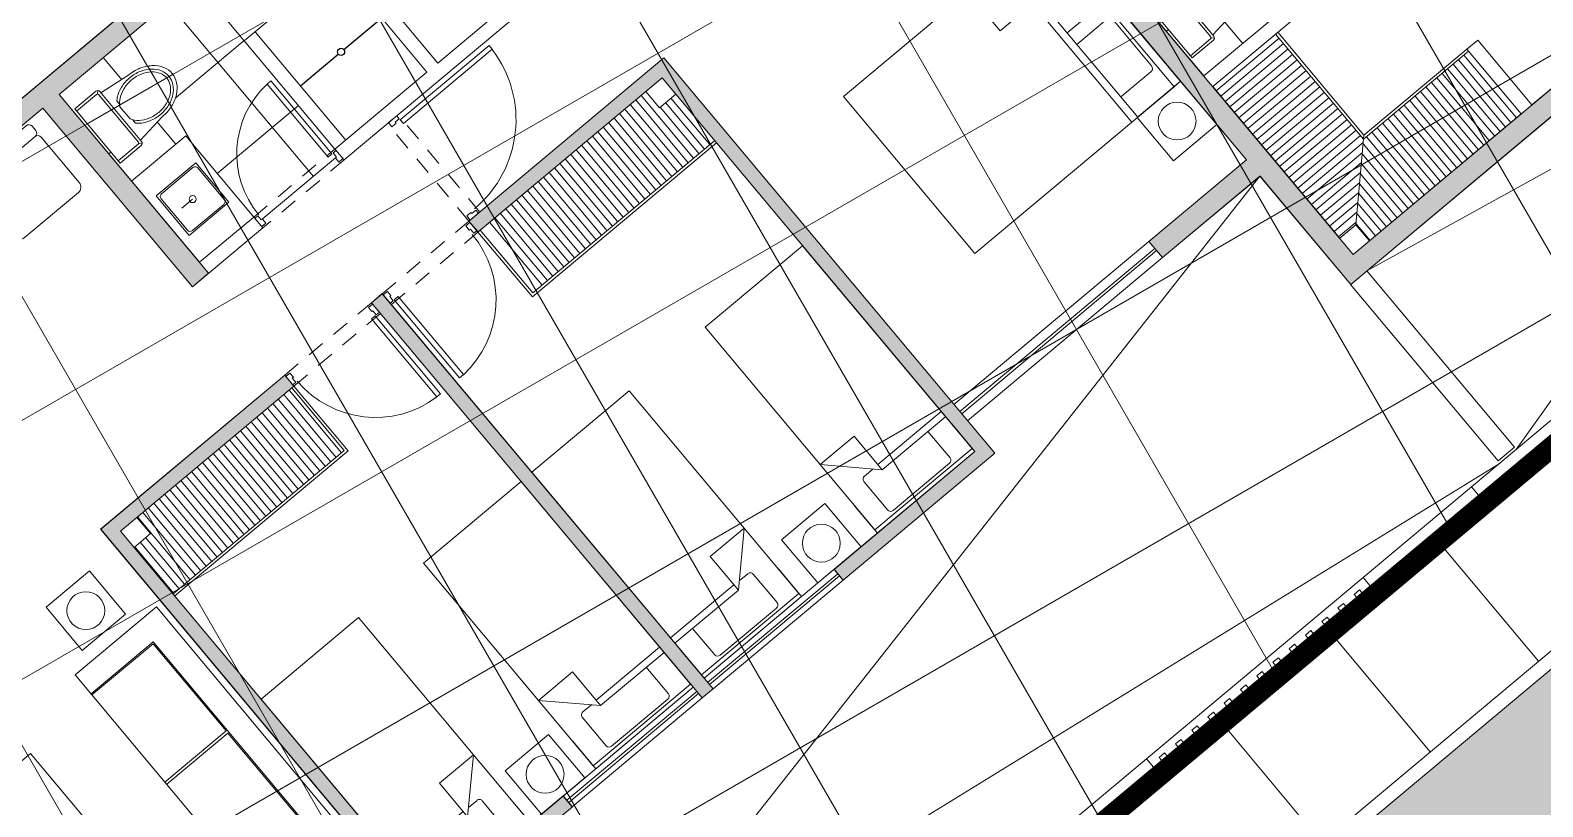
# Model space of a CAD drawing. Header units: inches. Extents: x 0 to 766, y -245 to 236.
# Drawn here: x 243.46 to 254.17, y 38.3 to 43.8 of the extents above; entities that cross this region are included whole.
import ezdxf

# ---------------------------------------------------------------- set-up
doc = ezdxf.new("R2010")
doc.units = ezdxf.units.IN
doc.header["$MEASUREMENT"] = 0
doc.set_wipeout_variables(frame=1)
for name, pattern in [('ACAD_ISO13W100', [36, 12, -3, 12, -3, 0, -3, 0, -3]), ('DASHED2', [0.375, 0.25, -0.125]), ('HIDDEN2', [0.1875, 0.125, -0.0625])]:
    doc.linetypes.add(name, pattern=pattern)
for name, color, linetype, lineweight in [('A-PLACAS', 251, 'Continuous', 9), ('BARANDAS', 251, 'Continuous', 9), ('CLOSET', 251, 'Continuous', 9), ('DLP_ETAPAS', 251, 'Continuous', 9), ('DLP_HATCH', 251, 'Continuous', 9), ('HATCH', 251, 'Continuous', 9), ('MOBILIARIO', 251, 'Continuous', 9), ('MURO-BAJO', 251, 'Continuous', 9), ('MUROS', 251, 'Continuous', 9), ('PROYECCION', 251, 'DASHED2', 9), ('PROYECCIONES', 251, 'HIDDEN2', 9), ('PUERTAS', 251, 'Continuous', 9), ('SANITARIOS', 251, 'Continuous', 9), ('VEGETACION', 251, 'Continuous', 9), ('VIDRIOS', 251, 'Continuous', 9)]:
    doc.layers.add(name, color=color, linetype=linetype, lineweight=lineweight)

# ---------------------------------------------------------------- blocks, each defined once
blk = doc.blocks.new('CERCO_TORRE-A_01_PISO-2')
at = {"layer": 'VEGETACION'}
h = blk.add_hatch(dxfattribs=at)
h.set_pattern_fill('AR-SAND', color=256, scale=0.001)
h.set_pattern_definition([(37.5, (0, 0), (-0.00160003, 0.048941324), [0, -0.038608, 0, -0.04318, 0, -0.041275]), (7.5, (0, 0), (0.04495233, 0.07168251), [0, -0.020828, 0, -0.034798, 0, -0.013335]), (327.5, (-0.03124, 0), (0.079099237, 0.00014372), [0, -0.0127, 0, -0.04572, 0, -0.05969]), (317.5, (-0.03124, 0), (0.07635565, 0.02229293), [0, -0.00635, 0, -0.029972, 0, -0.03429])])
h.paths.add_polyline_path([(3, -1.2), (-34.228, -1.2), (-34.228, -2.7), (3, -2.7)])
at = {"layer": 'BARANDAS'}
for points in [[(-11.925, 0.1), (-11.925, 0.05), (-11.875, 0.05), (-11.875, 0.1)], [(-11.775, 0.1), (-11.775, 0.05), (-11.725, 0.05), (-11.725, 0.1)], [(-11.625, 0.1), (-11.625, 0.05), (-11.575, 0.05), (-11.575, 0.1)], [(-11.475, 0.1), (-11.475, 0.05), (-11.425, 0.05), (-11.425, 0.1)], [(-11.325, 0.1), (-11.325, 0.05), (-11.275, 0.05), (-11.275, 0.1)], [(-11.175, 0.1), (-11.175, 0.05), (-11.125, 0.05), (-11.125, 0.1)], [(-11.025, 0.1), (-11.025, 0.05), (-10.975, 0.05), (-10.975, 0.1)], [(-10.875, 0.1), (-10.875, 0.05), (-10.825, 0.05), (-10.825, 0.1)], [(-10.725, 0.1), (-10.725, 0.05), (-10.675, 0.05), (-10.675, 0.1)], [(-10.575, 0.1), (-10.575, 0.05), (-10.525, 0.05), (-10.525, 0.1)], [(-10.425, 0.1), (-10.425, 0.05), (-10.375, 0.05), (-10.375, 0.1)], [(-10.275, 0.1), (-10.275, 0.05), (-10.225, 0.05), (-10.225, 0.1)], [(-10.125, 0.1), (-10.125, 0.05), (-10.075, 0.05), (-10.075, 0.1)]]:
    blk.add_lwpolyline(points, close=True, dxfattribs=at)
at = {"layer": 'MURO-BAJO', "color": 251}
for p, q in [((-12, 0.15, 0), (-10, 0.15, 0)), ((-12, 0, 0), (-10, 0, 0))]:
    blk.add_line(p, q, dxfattribs=at)
at = {"layer": 'MURO-BAJO', "color": 252}
for p, q in [((-11.428, -1.1, 0), (-11.428, 0)), ((-10.428, -1.1, 0), (-10.428, 0)), ((-9.428, -1.1, 0), (-9.428, 0))]:
    blk.add_line(p, q, dxfattribs=at)
at = {"layer": 'MURO-BAJO', "color": 252, "elevation": 0}
blk.add_lwpolyline([(-50.166, 19.209), (-36.421, -0.581), (-37.651, -1.435, 0.227495), (-35.428, -2.598), (-35.428, -1.1), (3, -1.1)], format="xyb", dxfattribs=at)
at = {"layer": 'MURO-BAJO', "color": 4, "elevation": 0}
blk.add_lwpolyline([(-50.248, 19.152), (-36.56, -0.556), (-37.792, -1.411, 0.245706), (-35.328, -2.7), (-35.328, -1.2), (3, -1.2)], format="xyb", dxfattribs=at)
at = {"layer": 'MUROS', "color": 251}
blk.add_line((-9, 0.15, 0), (-9, 0, 0), dxfattribs=at)
at = {"layer": 'MUROS', "color": 7}
blk.add_lwpolyline([(-8.736, 1.8), (-8.736, 0.17), (-8.586, 0.17), (-8.586, 1.8)], dxfattribs=at)
at = {"layer": 'MUROS', "color": 3}
blk.add_lwpolyline([(-14, 0), (-12, 0), (-12, 0.15), (-14, 0.15)], close=True, dxfattribs=at)
at = {"layer": 'MUROS', "color": 3, "elevation": 0}
blk.add_lwpolyline([(-8, 0.15), (-10, 0.15), (-10, 0), (-8, 0)], close=True, dxfattribs=at)
at = {"layer": 'PROYECCION', "linetype": 'Continuous', "ltscale": 0.5}
for p, q in [((-21.385, 0.15), (-8.736, 2.8, 0)), ((-21.386, 2, 0), (-8.736, 0.15)), ((-8.586, 1.8), (-0.149, 0.15, 0)), ((-8.586, 0.15), (-3.036, 1.6, 0))]:
    blk.add_line(p, q, dxfattribs=at)
blk = doc.blocks.new('P-80 MARCO 3.5x1.5')
at = {"layer": 'PUERTAS'}
for p, q in [((0.038, 0.076), (0.038, 0.796)), ((0.038, 0.796), (0.073, 0.796)), ((0.073, 0.796), (0.073, 0.076)), ((0.038, 0.076), (0.073, 0.076))]:
    blk.add_line(p, q, dxfattribs=at)
at = {"layer": 'PUERTAS', "linetype": 'Continuous'}
for p, q in [((0, 0), (0, 0.076)), ((0, 0.076), (0.028, 0.076)), ((0, 0), (0.038, 0)), ((0.028, 0.076), (0.028, 0.038)), ((0.028, 0.038), (0.038, 0.038)), ((0.038, 0.038), (0.038, 0)), ((0.762, 0.038), (0.762, 0)), ((0.772, 0.038), (0.762, 0.038)), ((0.8, 0), (0.762, 0)), ((0.8, 0.076), (0.772, 0.076)), ((0.772, 0.076), (0.772, 0.038)), ((0.8, 0), (0.8, 0.076))]:
    blk.add_line(p, q, dxfattribs=at)
at = {"layer": 'PUERTAS', "color": 7, "linetype": 'Continuous'}
blk.add_arc((0.036, 0.076), 0.722, 0.052, 87.0968, dxfattribs=at)
blk = doc.blocks.new('CAMA 2PLAZAS C_VELADOR')
at = {"layer": 'MOBILIARIO'}
for p, q in [((-1.85, 0), (-0.4, 0)), ((-1.85, -0.06), (-1.85, 0)), ((-0.4, 0), (-0.4, -0.06))]:
    blk.add_line(p, q, dxfattribs=at)
at = {"layer": 'MOBILIARIO', "linetype": 'Continuous'}
for p, q in [((-1.85, -0.06), (-0.4, -0.06)), ((-1.85, -1.9), (-1.85, -0.06)), ((-1.633, -0.088), (-1.209, -0.088)), ((-1.041, -0.088), (-0.617, -0.088)), ((-0.4, -0.06), (-0.4, -1.9)), ((-1.663, -0.396), (-1.663, -0.118)), ((-1.178, -0.118), (-1.178, -0.396)), ((-1.072, -0.396), (-1.072, -0.118)), ((-0.587, -0.118), (-0.587, -0.412)), ((-1.85, -0.396), (-0.755, -0.396)), ((-0.4, -0.751), (-0.755, -0.396)), ((-0.755, -0.396), (-0.755, -0.751)), ((-0.755, -0.452), (-1.85, -0.452)), ((-0.617, -0.442), (-0.708, -0.442)), ((-0.755, -0.751), (-0.4, -0.751)), ((-0.4, -1.9), (-1.85, -1.9))]:
    blk.add_line(p, q, dxfattribs=at)
at = {"layer": 'MOBILIARIO'}
for points in [[(-2.25, -0.4), (-1.85, -0.4), (-1.85, 0), (-2.25, 0)], [(-0.4, -0.4), (0, -0.4), (0, 0), (-0.4, 0)]]:
    blk.add_lwpolyline(points, close=True, dxfattribs=at)
for centre in [(-2.05, -0.2), (-0.2, -0.2)]:
    blk.add_circle(centre, 0.134, dxfattribs=at)
at = {"layer": 'MOBILIARIO', "linetype": 'Continuous'}
for centre, start, end in [((-1.633, -0.118), 90, 180), ((-1.209, -0.118), 0, 90), ((-1.041, -0.118), 90, 180), ((-0.617, -0.118), 0, 90), ((-0.617, -0.412), 270, 0)]:
    blk.add_arc(centre, 0.0306, start, end, dxfattribs=at)
blk = doc.blocks.new('1 PLAZA')
for p, q in [((-0.45, 0), (0.45, 0)), ((-0.45, 0), (-0.45, -0.255)), ((0.45, 0), (0.45, -0.255)), ((-0.286, -0.322), (-0.286, -0.078)), ((-0.259, -0.051), (0.262, -0.051)), ((0.289, -0.078), (0.289, -0.342)), ((-0.45, -0.322), (0.136, -0.322)), ((0.136, -0.371), (-0.45, -0.371)), ((0.45, -0.632), (0.136, -0.322)), ((0.136, -0.322), (0.136, -0.632)), ((0.262, -0.368), (0.183, -0.368)), ((0.136, -0.632), (0.45, -0.632))]:
    blk.add_line(p, q)
blk.add_lwpolyline([(-0.45, -1.9), (-0.45, -0.029), (0.45, -0.029), (0.45, -1.9)], close=True)
for centre, start, end in [((-0.259, -0.078), 90, 180), ((0.262, -0.078), 0, 90), ((0.262, -0.342), 270, 0)]:
    blk.add_arc(centre, 0.0267, start, end)
blk = doc.blocks.new('VELADOR')
blk.add_lwpolyline([(0, 0.4), (0, 0), (0.4, 0), (0.4, 0.4)], close=True)
blk.add_circle((0.2, 0.2), 0.134)
blk = doc.blocks.new('A$C443818C8')
at = {"layer": 'PUERTAS'}
for p, q in [((0.038, 0.076), (0.038, 0.896)), ((0.038, 0.896), (0.073, 0.896)), ((0.073, 0.896), (0.073, 0.076)), ((0.038, 0.076), (0.073, 0.076))]:
    blk.add_line(p, q, dxfattribs=at)
at = {"layer": 'PUERTAS', "linetype": 'Continuous'}
for p, q in [((0, 0), (0, 0.076)), ((0, 0.076), (0.028, 0.076)), ((0.028, 0.076), (0.028, 0.038)), ((0.028, 0.038), (0.038, 0.038)), ((0.038, 0.038), (0.038, 0)), ((0.862, 0.038), (0.862, 0)), ((0.872, 0.038), (0.862, 0.038)), ((0.9, 0.076), (0.872, 0.076)), ((0.872, 0.076), (0.872, 0.038)), ((0.9, 0), (0.9, 0.076)), ((0, 0), (0.038, 0)), ((0.9, 0), (0.862, 0))]:
    blk.add_line(p, q, dxfattribs=at)
at = {"layer": 'PUERTAS', "color": 7, "linetype": 'Continuous'}
blk.add_arc((0.038, 0.076), 0.82, 0, 87.5537, dxfattribs=at)
blk = doc.blocks.new('A$C1EFC3661')
at = {"layer": 'PUERTAS'}
for p, q in [((0.038, 0.076), (0.038, 0.75)), ((0.038, 0.75), (0.073, 0.75)), ((0.073, 0.75), (0.073, 0.076)), ((0.038, 0.076), (0.073, 0.076))]:
    blk.add_line(p, q, dxfattribs=at)
at = {"layer": 'PUERTAS', "linetype": 'Continuous'}
for p, q in [((0, 0), (0, 0.076)), ((0, 0.076), (0.028, 0.076)), ((0, 0), (0.038, 0)), ((0.028, 0.076), (0.028, 0.038)), ((0.028, 0.038), (0.038, 0.038)), ((0.038, 0.038), (0.038, 0)), ((0.712, 0.038), (0.712, 0)), ((0.722, 0.038), (0.712, 0.038)), ((0.75, 0), (0.712, 0)), ((0.75, 0.076), (0.722, 0.076)), ((0.722, 0.076), (0.722, 0.038)), ((0.75, 0), (0.75, 0.076))]:
    blk.add_line(p, q, dxfattribs=at)
blk.add_arc((0.038, 0.076), 0.674, 89.9976, 90, dxfattribs=at)
at = {"layer": 'PUERTAS', "color": 7, "linetype": 'Continuous'}
blk.add_arc((0.038, 0.076), 0.674, 0, 87.0225, dxfattribs=at)
blk = doc.blocks.new('MODULAR 2')
blk.add_line((0, 0.03), (0, -0.03))
at = {"layer": 'MOBILIARIO'}
for p, q in [((0, 0.03), (0, 0.57)), ((0.03, 0.6), (0.07, 0.6)), ((0.1, 0.57), (0.1, 0.03)), ((0.1, 0.57), (0.1, 0.03)), ((0.55, 0.6), (0.13, 0.6)), ((0.6, 0.05), (0.6, 0.55)), ((0.07, 0), (0.03, 0)), ((0.03, 0), (0.07, 0)), ((0.13, 0), (0.55, 0)), ((0.55, 0), (0.13, 0)), ((0, -0.57), (0, -0.03)), ((0.1, -0.03), (0.1, -0.57)), ((0.1, -0.03), (0.1, -0.57)), ((0.6, -0.55), (0.6, -0.05)), ((0.03, -0.6), (0.07, -0.6)), ((0.07, -0.6), (0.03, -0.6)), ((0.55, -0.6), (0.13, -0.6)), ((0.13, -0.6), (0.55, -0.6))]:
    blk.add_line(p, q, dxfattribs=at)
for centre, radius, start, end in [((0.03, 0.57), 0.03, 90, 180), ((0.03, 0.57), 0.03, 90, 180), ((0.07, 0.57), 0.03, 0, 90), ((0.13, 0.57), 0.03, 90, 180), ((0.55, 0.55), 0.05, 0, 90), ((0.03, 0.03), 0.03, 180, 270), ((0.03, -0.03), 0.03, 90, 180), ((0.03, -0.03), 0.03, 90, 180), ((0.07, 0.03), 0.03, 270, 0), ((0.13, 0.03), 0.03, 180, 270), ((0.55, 0.05), 0.05, 270, 0), ((0.55, -0.05), 0.05, 360, 90), ((0.07, -0.03), 0.03, 0, 90), ((0.13, -0.03), 0.03, 90, 180), ((0.03, -0.57), 0.03, 180, 270), ((0.07, -0.57), 0.03, 270, 360), ((0.13, -0.57), 0.03, 180, 270), ((0.55, -0.55), 0.05, 270, 0)]:
    blk.add_arc(centre, radius, start, end, dxfattribs=at)
blk = doc.blocks.new('BOWL-ITALGRIF_VARADERO')
blk.add_lwpolyline([(0.182, 0.182), (-0.183, 0.182), (-0.183, -0.183), (0.182, -0.183)], close=True)
blk.add_lwpolyline([(0.145, 0.17), (-0.145, 0.17, 0.414214), (-0.17, 0.145), (-0.17, -0.145, 0.414214), (-0.145, -0.17), (0.145, -0.17, 0.414214), (0.17, -0.145), (0.17, 0.145, 0.414214)], format="xyb", close=True)
blk.add_circle((0, 0), 0.025)
at = {"layer": 'PROYECCIONES', "color": 251, "ltscale": 0.1}
blk.add_line((0, 0), (0, -0.183), dxfattribs=at)
blk = doc.blocks.new('SIFON JET_PLANTA')
blk.add_wipeout([(0, -0.25), (-0.195, -0.25), (-0.2, -0.249), (-0.203, -0.248), (-0.203, -0.248), (-0.207, -0.246), (-0.207, -0.246), (-0.209, -0.244), (-0.209, -0.244), (-0.209, -0.244), (-0.211, -0.242), (-0.211, -0.242), (-0.211, -0.242), (-0.213, -0.239), (-0.213, -0.239), (-0.214, -0.237), (-0.214, -0.237), (-0.215, -0.233), (-0.215, -0.23), (-0.215, -0.227), (-0.215, -0.218), (-0.44, -0.19), (-0.443, -0.19), (-0.447, -0.19), (-0.449, -0.19), (-0.452, -0.19), (-0.455, -0.19), (-0.457, -0.19), (-0.459, -0.189), (-0.462, -0.189), (-0.464, -0.189), (-0.465, -0.189), (-0.465, -0.189), (-0.469, -0.189), (-0.473, -0.188), (-0.476, -0.188), (-0.478, -0.188), (-0.481, -0.187), (-0.482, -0.187), (-0.486, -0.187), (-0.488, -0.186), (-0.492, -0.186), (-0.494, -0.186), (-0.495, -0.185), (-0.497, -0.185), (-0.497, -0.185), (-0.502, -0.184), (-0.507, -0.183), (-0.509, -0.183), (-0.512, -0.182), (-0.515, -0.181), (-0.518, -0.181), (-0.522, -0.18), (-0.524, -0.179), (-0.527, -0.178), (-0.527, -0.178), (-0.53, -0.178), (-0.532, -0.177), (-0.535, -0.176), (-0.538, -0.175), (-0.538, -0.175), (-0.541, -0.174), (-0.543, -0.173), (-0.545, -0.173), (-0.546, -0.172), (-0.549, -0.171), (-0.551, -0.171), (-0.554, -0.169), (-0.557, -0.168), (-0.56, -0.167), (-0.561, -0.166), (-0.564, -0.165), (-0.566, -0.164), (-0.568, -0.164), (-0.57, -0.163), (-0.574, -0.161), (-0.576, -0.16), (-0.578, -0.159), (-0.583, -0.156), (-0.587, -0.154), (-0.59, -0.152), (-0.592, -0.151), (-0.594, -0.15), (-0.595, -0.149), (-0.596, -0.148), (-0.599, -0.147), (-0.6, -0.146), (-0.602, -0.145), (-0.604, -0.143), (-0.606, -0.142), (-0.607, -0.141), (-0.609, -0.14), (-0.612, -0.138), (-0.614, -0.136), (-0.615, -0.135), (-0.617, -0.134), (-0.618, -0.133), (-0.619, -0.132), (-0.62, -0.132), (-0.621, -0.131), (-0.622, -0.13), (-0.623, -0.129), (-0.625, -0.128), (-0.625, -0.128), (-0.626, -0.127), (-0.628, -0.125), (-0.629, -0.124), (-0.63, -0.123), (-0.632, -0.122), (-0.632, -0.122), (-0.634, -0.12), (-0.635, -0.119), (-0.635, -0.119), (-0.638, -0.116), (-0.64, -0.114), (-0.646, -0.107), (-0.649, -0.103), (-0.655, -0.096), (-0.66, -0.09), (-0.662, -0.086), (-0.665, -0.083), (-0.668, -0.077), (-0.671, -0.073), (-0.672, -0.07), (-0.675, -0.064), (-0.677, -0.06), (-0.678, -0.058), (-0.679, -0.055), (-0.68, -0.052), (-0.681, -0.049), (-0.683, -0.046), (-0.684, -0.042), (-0.685, -0.036), (-0.686, -0.032), (-0.687, -0.03), (-0.688, -0.026), (-0.688, -0.023), (-0.689, -0.016), (-0.69, -0.011), (-0.69, -0.007), (-0.69, 0), (-0.69, 0.004), (-0.69, 0.01), (-0.689, 0.014), (-0.689, 0.019), (-0.688, 0.024), (-0.688, 0.024), (-0.687, 0.028), (-0.687, 0.031), (-0.685, 0.036), (-0.685, 0.036), (-0.684, 0.042), (-0.684, 0.042), (-0.682, 0.048), (-0.68, 0.052), (-0.679, 0.055), (-0.678, 0.058), (-0.674, 0.066), (-0.674, 0.066), (-0.672, 0.07), (-0.671, 0.073), (-0.669, 0.076), (-0.667, 0.078), (-0.665, 0.082), (-0.663, 0.085), (-0.661, 0.088), (-0.657, 0.094), (-0.657, 0.094), (-0.653, 0.098), (-0.653, 0.098), (-0.65, 0.102), (-0.645, 0.108), (-0.639, 0.115), (-0.633, 0.121), (-0.63, 0.123), (-0.625, 0.128), (-0.621, 0.131), (-0.617, 0.134), (-0.611, 0.139), (-0.606, 0.142), (-0.6, 0.146), (-0.596, 0.148), (-0.591, 0.152), (-0.586, 0.154), (-0.579, 0.158), (-0.569, 0.163), (-0.552, 0.17), (-0.546, 0.172), (-0.538, 0.175), (-0.535, 0.176), (-0.526, 0.178), (-0.522, 0.18), (-0.515, 0.181), (-0.508, 0.183), (-0.502, 0.184), (-0.486, 0.187), (-0.476, 0.188), (-0.473, 0.188), (-0.464, 0.189), (-0.455, 0.19), (-0.449, 0.19), (-0.44, 0.19), (-0.432, 0.191), (-0.215, 0.218), (-0.215, 0.223), (-0.215, 0.228), (-0.215, 0.232), (-0.214, 0.236), (-0.213, 0.239), (-0.211, 0.242), (-0.209, 0.244), (-0.208, 0.245), (-0.205, 0.247), (-0.201, 0.249), (-0.195, 0.25), (-0.195, 0.25), (-0.161, 0.25), (-0.098, 0.25), (-0.032, 0.25), (0, 0.25)])
for p, q in [((-0.215, 0.218), (-0.44, 0.19)), ((-0.215, -0.23), (-0.215, 0.23)), ((-0.209, 0.244), (-0.192, 0.227)), ((-0.195, 0.25), (0, 0.25)), ((-0.195, -0.22), (-0.195, 0.22)), ((-0.185, 0.23), (0, 0.23)), ((0, 0.25), (0, -0.25)), ((-0.265, 0.072), (-0.265, 0.103)), ((-0.255, -0.056), (-0.255, 0.056)), ((-0.265, -0.103), (-0.265, -0.072)), ((-0.215, -0.218), (-0.44, -0.19)), ((-0.209, -0.244), (-0.192, -0.227)), ((0, -0.25), (-0.195, -0.25)), ((0, -0.23), (-0.185, -0.23))]:
    blk.add_line(p, q)
for points in [[(-0.44, 0.19, 0.076393), (-0.538, 0.175, 0.086437), (-0.617, 0.134, 0.105872), (-0.672, 0.07, 0.125404), (-0.69, 0, 0.125404), (-0.672, -0.07, 0.105872), (-0.617, -0.134, 0.086437), (-0.538, -0.175, 0.076393), (-0.44, -0.19, 0.076393)], [(-0.265, 0.103, 0.0362), (-0.284, 0.12, 0.08725), (-0.353, 0.156, 0.077598), (-0.44, 0.17, 0.077598), (-0.527, 0.156, 0.08725), (-0.596, 0.12, 0.105601), (-0.644, 0.063, 0.12364), (-0.66, 0, 0.12364), (-0.644, -0.063, 0.105601), (-0.596, -0.12, 0.08725), (-0.527, -0.156, 0.077598), (-0.44, -0.17, 0.077598)], [(-0.255, 0.056, 0.100268), (-0.297, 0.104, 0.08725), (-0.36, 0.137, 0.077598), (-0.44, 0.15, 0.077598), (-0.52, 0.137, 0.08725), (-0.583, 0.104, 0.105601), (-0.627, 0.053, 0.12364), (-0.64, 0, 0.12364), (-0.627, -0.053, 0.105601), (-0.583, -0.104, 0.08725), (-0.52, -0.137, 0.077598), (-0.44, -0.15, 0.077598)], [(-0.44, -0.15, 0.077598), (-0.36, -0.137, 0.08725), (-0.297, -0.104, 0.100268), (-0.255, -0.056, 0.12364)], [(-0.44, -0.17, 0.077598), (-0.353, -0.156, 0.08725), (-0.284, -0.12, 0.0362), (-0.265, -0.103, 0.12364)]]:
    blk.add_lwpolyline(points, format="xyb")
for centre, radius, start, end in [((-0.195, 0.23), 0.02, 90, 180), ((-0.185, 0.22), 0.01, 90, 180), ((-0.195, -0.23), 0.02, 180, 270), ((-0.185, -0.22), 0.01, 180, 270)]:
    blk.add_arc(centre, radius, start, end)
blk = doc.blocks.new('A$C2A08204E')
for p, q in [((0, 0), (0, 1.76)), ((0, 1.76), (2.575, 1.76)), ((2.575, 1.76), (2.575, 1.01)), ((0.175, 0.175), (0.175, 1.585)), ((0.175, 1.585), (2.4, 1.585)), ((0.185, 1.575), (0.75, 1.575)), ((0.185, 1.01), (0.185, 1.575)), ((0.75, 1.01), (0.75, 1.575)), ((0.76, 1.575), (1.565, 1.575)), ((0.76, 1.01), (0.76, 1.575)), ((1.565, 1.575), (1.565, 1.01)), ((1.585, 1.575), (2.39, 1.575)), ((1.585, 1.01), (1.585, 1.575)), ((2.39, 1.575), (2.39, 1.01)), ((2.4, 1.01), (2.4, 1.585)), ((0.185, 1.01), (0.75, 1.01)), ((0.185, 0.185), (0.185, 1)), ((0.75, 1), (0.185, 1)), ((0.75, 1), (0.75, 0)), ((2.575, 1.01), (0.76, 1.01)), ((0.75, 0.175), (0.175, 0.175)), ((0.75, 0.185), (0.185, 0.185)), ((0.75, 0), (0, 0))]:
    blk.add_line(p, q)
blk = doc.blocks.new('ESTRUCTURAS_PISO-1')
at = {"layer": 'HATCH'}
h = blk.add_hatch(color=256, dxfattribs=at)
h.dxf.hatch_style = 1
h.paths.add_polyline_path([(0.15, 19.45), (0.15, 14.6), (0, 14.6), (0, 19.45)])
h.paths.add_polyline_path([(0.15, 25.95), (-5.75, 25.95), (-5.75, 24.9), (-5.6, 24.9), (-5.6, 25.8), (0, 25.8), (0, 20.55), (-1.4, 20.55), (-1.4, 20.45), (0, 20.45), (0, 19.5), (1.8, 19.5), (1.8, 20.15), (1.7, 20.15), (1.7, 19.65), (0.15, 19.65)])
h.paths.add_polyline_path([(-2.4, 21.4), (-2.3, 21.4), (-2.3, 23.1), (-5.75, 23.1), (-5.75, 21.8), (-5.65, 21.8), (-5.65, 23), (-2.4, 23)], flags=17)
h.paths.add_polyline_path([(-5.75, 20.45), (-2.3, 20.45), (-2.3, 20.6), (-5.75, 20.6)], flags=17)
h.paths.add_polyline_path([(-6.25, 17.5), (-6.25, 17.75), (-5, 17.75), (-5, 17.5)])
h.paths.add_polyline_path([(1.15, 15.1), (1.05, 15.1), (1.05, 13.1), (0.15, 13.1), (0.15, 13.7), (0, 13.7), (0, 13.025), (0, 12.35), (0.15, 12.35), (0.15, 12.95), (1.05, 12.95), (1.05, 10.95), (1.15, 10.95), (1.15, 12.95), (6.4, 12.95), (6.4, 12.6), (6.55, 12.6), (6.55, 13.025), (6.55, 13.45), (6.4, 13.45), (6.4, 13.1), (1.15, 13.1)])
h.paths.add_polyline_path([(0.15, 6.5), (0.15, 11.45), (0, 11.45), (0, 6.6), (-1.45, 6.6), (-1.45, 7.05), (-4.1, 7.05), (-4.1, 6.9), (-1.6, 6.9), (-1.6, 6.45), (0, 6.45), (0, 1.15), (-0.9, 1.15), (-0.9, 1), (0, 1), (0, 0), (4.6, 0), (4.6, 0.15), (0.15, 0.15), (0.15, 6.35), (1.8, 6.35), (1.8, 6.5)])
h.paths.add_polyline_path([(2.7, 5.55), (6.15, 5.55), (6.15, 5.65), (2.7, 5.65)])
h.paths.add_polyline_path([(2.7, 6.45), (2.8, 6.45), (2.8, 8.15), (6.05, 8.15), (6.05, 6.85), (6.15, 6.85), (6.15, 8.25), (2.7, 8.25)])
h.paths.add_polyline_path([(2.8, 3.05), (6.05, 3.05), (6.05, 4.35), (6.15, 4.35), (6.15, 2.9), (2.7, 2.9), (2.7, 4.75), (2.8, 4.75)])
h.paths.add_polyline_path([(-8.4, 9.4), (-8.4, 9.3), (-6.65, 9.3), (-6.65, 8.4), (-7.25, 8.4), (-7.25, 8.25), (-6.5, 8.25), (-6.5, 15.55), (-4, 15.55), (-4, 8.25), (-1.9, 8.25), (-1.9, 8.4), (-3.85, 8.4), (-3.85, 12.1), (-1.2, 12.1), (-1.2, 12.25), (-3.85, 12.25), (-3.85, 13.85), (-1.2, 13.85), (-1.2, 14), (-3.85, 14), (-3.85, 15.7), (-6.65, 15.7), (-6.65, 9.4)])
h.paths.add_polyline_path([(-10.9, 0.4), (-10.75, 0.4), (-10.75, 3.5), (-10.6, 3.5), (-10.6, 0.2), (-10.9, 0.2)])
h.paths.add_polyline_path([(-6.15, 5.25), (-6.3, 5.25), (-6.3, 6.9), (-11.1, 6.9), (-11.1, 7.05), (-4.75, 7.05), (-4.75, 6.9), (-6.15, 6.9)])
h.paths.add_polyline_path([(-12, 6.9), (-12.6, 6.9), (-12.6, 6), (-10.6, 6), (-10.6, 5.9), (-12.6, 5.9), (-12.6, 0.4), (-12.45, 0.4), (-12.45, 0.2), (-12.6, 0.2), (-12.75, 0.2), (-12.75, 6.9), (-14.95, 6.9), (-14.95, 7.05), (-12.6, 7.05), (-12, 7.05)])
h.paths.add_polyline_path([(-6.2, 4.25), (-7.8, 4.25), (-7.8, 0.8), (-6.6, 0.8), (-6.6, 0.7), (-7.9, 0.7), (-7.9, 4.35), (-6.2, 4.35)])
h.paths.add_polyline_path([(-5.3, 4.35), (-5.3, 0.7), (-5.4, 0.7), (-5.4, 4.35)])
h.paths.add_polyline_path([(-2.8, 4.25), (-4.5, 4.25), (-4.5, 4.35), (-2.7, 4.35), (-2.7, 0.7), (-4.1, 0.7), (-4.1, 0.8), (-2.8, 0.8)])
h.paths.add_polyline_path([(-8.1, 14.9), (-8.4, 14.9), (-8.4, 11.8), (-8.25, 11.8), (-8.25, 14.7), (-8.1, 14.7)])
h.paths.add_polyline_path([(-16.3, 11.05), (-14.6, 11.05), (-14.6, 10.95), (-16.4, 10.95), (-16.4, 14.4), (-15, 14.4), (-15, 14.3), (-16.3, 14.3)])
h.paths.add_polyline_path([(-12.8, 10.05), (-12.8, 8.4), (-8.15, 8.4), (-8.15, 8.25), (-14.35, 8.25), (-14.35, 8.4), (-12.95, 8.4), (-12.95, 10.05)])
h.paths.add_polyline_path([(-13.7, 10.95), (-13.7, 14.4), (-13.8, 14.4), (-13.8, 10.95)])
h.paths.add_polyline_path([(-19.1, 8.4), (-19.1, 13.15), (-18.2, 13.15), (-18.2, 13.3), (-19.25, 13.3), (-19.25, 8.25), (-15, 8.25), (-15, 8.4)])
h.paths.add_polyline_path([(-11.2, 11.05), (-11.2, 14.3), (-12.45, 14.3), (-12.45, 14.4), (-11.1, 14.4), (-11.1, 10.95), (-12.9, 10.95), (-12.9, 11.05)])
h.paths.add_polyline_path([(-19.1, 0.85), (-17.8, 0.85), (-17.8, 0.7), (-19.25, 0.7), (-19.25, 7.05), (-17.65, 7.05), (-17.65, 6.9), (-19.1, 6.9), (-19.1, 4.6), (-16.9, 4.6), (-16.9, 4.5), (-19.1, 4.5)])
h.paths.add_polyline_path([(-16, 0.7), (-15.85, 0.7), (-15.85, 4.5), (-16, 4.5)])
h.paths.add_polyline_path([(-23.712, 4.695), (-26.833, 2.527), (-26.776, 2.445), (-23.655, 4.613)])
h.paths.add_polyline_path([(-26.524, 11.812), (-27.665, 13.455), (-27.542, 13.54), (-26.401, 11.898), (-25.785, 12.326), (-25.357, 11.71), (-25.48, 11.624), (-25.823, 12.117), (-26.562, 11.603), (-25.421, 9.961), (-25.503, 9.904), (-26.644, 11.546), (-30.874, 8.608), (-30.674, 8.321), (-30.797, 8.235), (-31.282, 8.934), (-31.159, 9.019), (-30.96, 8.732)])
h.paths.add_polyline_path([(-22.35, 2.3), (-22.95, 2.3), (-22.95, 2.371), (-23.773, 3.556), (-23.198, 3.956), (-23.141, 3.874), (-23.634, 3.531), (-22.848, 2.4), (-22.25, 2.4), (-22.25, 0.2), (-22.95, 0.2), (-22.95, 0.3), (-22.35, 0.3)])
h.paths.add_polyline_path([(-25.968, 1.545), (-26.091, 1.46), (-25.216, 0.2), (-24.15, 0.2), (-24.15, 0.35), (-25.138, 0.35)])
h.paths.add_polyline_path([(-24.25, 5.295), (-25.22, 6.691), (-28.177, 4.638), (-27.435, 3.57), (-27.517, 3.513), (-28.316, 4.663), (-25.195, 6.83), (-24.168, 5.352)])
h.paths.add_polyline_path([(-19.4, 0.7), (-20.45, 0.7), (-20.45, 0.85), (-19.55, 0.85), (-19.55, 6.9), (-20.8, 6.9), (-20.8, 7.05), (-19.4, 7.05)])
h.paths.add_polyline_path([(-24.967, 10.885), (-23.142, 8.257), (-24.456, 7.344), (-24.399, 7.262), (-23.249, 8.06), (-22.443, 6.9), (-21.2, 6.9), (-21.2, 7.05), (-22.364, 7.05), (-23.097, 8.105), (-22.933, 8.219), (-24.844, 10.97)])
h.paths.add_polyline_path([(-29.636, 12.086), (-29.551, 11.963), (-32.015, 10.251), (-31.929, 10.128), (-32.135, 9.985), (-32.306, 10.232)])
h.paths.add_polyline_path([(-36.78, 20.091), (-32.919, 22.772), (-33.005, 22.896), (-36.988, 20.129), (-36.389, 19.267), (-36.266, 19.352)])
h.paths.add_polyline_path([(-33.458, 18.99), (-32.488, 17.593), (-32.406, 17.65), (-33.432, 19.129), (-36.43, 17.047), (-35.632, 15.897), (-35.549, 15.954), (-36.291, 17.021)])
h.paths.add_polyline_path([(-31.949, 16.993), (-34.947, 14.911), (-34.89, 14.829), (-31.892, 16.911)])
h.paths.add_polyline_path([(-33.41, 12.874), (-34.123, 13.9), (-34.205, 13.843), (-33.435, 12.735), (-30.438, 14.817), (-31.436, 16.254), (-31.518, 16.197), (-30.577, 14.842)])
h.paths.add_polyline_path([(-26.394, 13.729), (-26.518, 13.643), (-29.256, 17.586), (-29.133, 17.671)])
h.paths.add_polyline_path([(6.4, 14.95), (3.55, 14.95), (3.55, 15.1), (6.65, 15.1), (6.65, 14.8), (6.4, 14.8)])
h.paths.add_polyline_path([(2.7, 20.4), (6.15, 20.4), (6.15, 20.5), (2.7, 20.5)])
h.paths.add_polyline_path([(6.15, 17.8), (6.15, 19.2), (6.05, 19.2), (6.05, 17.9), (2.8, 17.9), (2.8, 19.6), (2.7, 19.6), (2.7, 17.8)])
h.paths.add_polyline_path([(5.05, 25.95), (0.2, 25.95), (0.2, 25.8), (4.9, 25.8), (4.9, 24.9), (5.05, 24.9)])
h.paths.add_polyline_path([(2.7, 23.1), (2.7, 21.3), (2.8, 21.3), (2.8, 23), (6.05, 23), (6.05, 21.7), (6.15, 21.7), (6.15, 23.1)])
h.paths.add_polyline_path([(-23.752, 12.642), (-22.012, 10.137), (-22.546, 9.766), (-22.632, 9.889), (-22.221, 10.174), (-23.876, 12.556), (-24.286, 12.271), (-25.712, 14.324), (-25.589, 14.41), (-24.249, 12.48), (-23.222, 13.193), (-24.505, 15.041), (-24.916, 14.756), (-24.973, 14.838), (-24.439, 15.208), (-23.099, 13.278), (-18.787, 16.273), (-18.872, 16.396), (-18.708, 16.511), (-18.537, 16.264)])
h.paths.add_polyline_path([(-20.042, 18.08), (-19.956, 17.957), (-19.792, 18.071), (-19.963, 18.317), (-22.468, 16.578), (-22.383, 16.454)])
h.paths.add_polyline_path([(-29.161, 17.712), (-30.64, 16.685), (-30.725, 16.809), (-29.37, 17.75), (-32.964, 22.924), (-27.543, 26.689), (-26.802, 25.621), (-26.925, 25.536), (-27.581, 26.48), (-32.755, 22.887), (-29.846, 18.698), (-28.491, 19.639), (-28.434, 19.557), (-29.789, 18.616)])
h.paths.add_polyline_path([(-27.495, 19.783), (-27.438, 19.701), (-24.522, 21.726), (-24.579, 21.808)])
h.paths.add_polyline_path([(-27.869, 20.497), (-27.951, 20.44), (-28.978, 21.918), (-25.775, 24.143), (-25.718, 24.061), (-26.005, 23.861), (-25.264, 22.794), (-25.346, 22.737), (-26.087, 23.804), (-28.839, 21.893)])
h.paths.add_polyline_path([(-26.981, 19.044), (-26.011, 17.647), (-23.096, 19.673), (-23.837, 20.74), (-23.919, 20.683), (-23.235, 19.698), (-25.986, 17.787), (-26.899, 19.101)])
h.paths.add_polyline_path([(6.4, 11.25), (6.4, 11.1), (3.55, 11.1), (3.55, 10.95), (6.65, 10.95), (6.65, 11.25)])
edge = h.paths.add_edge_path()
edge.add_line((-29.938, 6.823), (-27.474, 8.535))
edge.add_line((-27.474, 8.535), (-27.56, 8.658))
edge.add_line((-27.56, 8.658), (-29.819, 7.089))
edge.add_line((-29.819, 7.089), (-29.904, 7.212))
edge.add_line((-29.904, 7.212), (-30.109, 7.07))
edge.add_line((-30.109, 7.07), (-29.938, 6.823))
edge = h.paths.add_edge_path(flags=17)
edge.add_line((-6.65, 15.7), (-6.25, 15.7))
h.paths.add_polyline_path([(-1.45, 15.4), (-1.45, 16.25), (-1.2, 16.25), (-1.2, 15.4)])
h.paths.add_polyline_path([(-2.6, 17.5), (-2.6, 17.75), (-1.5, 17.75), (-1.5, 17.5)])
h.paths.add_polyline_path([(-17.35, 7.05), (-15.85, 7.05), (-15.85, 6.9), (-17.35, 6.9)])
at = {"layer": 'A-PLACAS'}
blk.add_lwpolyline([(0.15, 6.5), (0.15, 11.45), (0, 11.45), (0, 6.6), (-1.45, 6.6), (-1.45, 7.05), (-4.1, 7.05), (-4.1, 6.9), (-1.6, 6.9), (-1.6, 6.45), (0, 6.45), (0, 1.15), (-0.9, 1.15), (-0.9, 1), (0, 1), (0, 0), (4.6, 0), (4.6, 0.15), (0.15, 0.15), (0.15, 6.35), (1.8, 6.35), (1.8, 6.5)], close=True, dxfattribs=at)
at = {"layer": 'A-PLACAS', "elevation": 0}
for points in [[(-6.15, 5.25), (-6.3, 5.25), (-6.3, 6.9), (-11.1, 6.9), (-11.1, 7.05), (-4.75, 7.05), (-4.75, 6.9), (-6.15, 6.9)], [(-6.2, 4.25), (-7.8, 4.25), (-7.8, 0.8), (-6.6, 0.8), (-6.6, 0.7), (-7.9, 0.7), (-7.9, 4.35), (-6.2, 4.35)], [(-5.3, 4.35), (-5.3, 0.7), (-5.4, 0.7), (-5.4, 4.35)], [(-2.8, 4.25), (-4.5, 4.25), (-4.5, 4.35), (-2.7, 4.35), (-2.7, 0.7), (-4.1, 0.7), (-4.1, 0.8), (-2.8, 0.8)]]:
    blk.add_lwpolyline(points, close=True, dxfattribs=at)
blk = doc.blocks.new('TORRE-A_PLAN-GEN')
at = {"layer": 'HATCH'}
h = blk.add_hatch(dxfattribs=at)
h.set_pattern_fill('_USER', color=256, scale=0.6, angle=55.2178, double=1, pattern_type=0)
h.set_pattern_definition([(55.218, (35.0079, 20.9025), (-0.4928, 0.34228), []), (145.218, (35.0079, 20.9025), (-0.34228, -0.4928), [])])
h.paths.add_polyline_path([(35.909, 20.885), (35.624, 20.475), (36.24, 20.047), (37.124, 21.32), (36.508, 21.748), (36.515, 21.757), (36.492, 21.773), (36.514, 21.805), (36.505, 21.81), (35.952, 22.195), (35.944, 22.201), (35.922, 22.169), (35.899, 22.185), (35.878, 22.155), (35.293, 21.313)])
h.paths.add_polyline_path([(36.515, 21.757), (36.558, 21.82), (36.527, 21.842), (36.504, 21.808), (36.514, 21.805), (36.492, 21.773)])
h = blk.add_hatch(dxfattribs=at)
h.set_pattern_fill('_USER', color=256, scale=0.05, angle=325.2178, pattern_type=0)
h.set_pattern_definition([(325.2178, (37.680673, 19.22874), (0.028523, 0.0410663), [])])
h.paths.add_polyline_path([(37.45, 19.913), (37.557, 19.314), (37.681, 19.229), (38.479, 20.379), (38.003, 20.709)])
h = blk.add_hatch(dxfattribs=at)
h.set_pattern_fill('_USER', color=256, scale=0.05, angle=235.2178, pattern_type=0)
h.set_pattern_definition([(235.2178, (37.471905, 19.19111), (0.0410663, -0.028523), [])])
h.paths.add_polyline_path([(36.653, 20.466), (36.322, 19.99), (37.472, 19.191), (37.557, 19.314), (37.45, 19.913)])
h = blk.add_hatch(dxfattribs=at)
h.set_pattern_fill('_USER', color=256, scale=0.05, angle=145.2178, pattern_type=0)
h.set_pattern_definition([(145.2178, (32.12488, 17.36511), (-0.028523, -0.0410663), [])])
h.paths.add_polyline_path([(32.668, 18.936), (32.582, 18.813), (32.459, 18.898), (31.615, 17.683), (32.091, 17.352), (33.021, 18.691)])
h = blk.add_hatch(dxfattribs=at)
h.set_pattern_fill('_USER', color=256, scale=0.6, angle=-34.7822, double=1, pattern_type=0)
h.set_pattern_definition([(325.218, (29.2196, 18.7742), (0.34228, 0.4928), []), (55.218, (29.2196, 18.7742), (-0.4928, 0.34228), [])])
h.paths.add_polyline_path([(30.453, 17.917), (30.431, 17.886), (29.88, 18.27), (29.86, 18.241), (30.412, 17.857), (30.437, 17.894), (30.468, 17.873), (30.463, 17.865), (30.073, 17.303), (30.041, 17.324), (30.025, 17.301), (29.4, 17.736), (29.114, 17.325), (28.457, 17.782), (29.17, 18.808)])
h.paths.add_polyline_path([(29.86, 18.241), (29.88, 18.27), (30.431, 17.886), (30.412, 17.857)], flags=17)
h = blk.add_hatch(dxfattribs=at)
h.set_pattern_fill('_USER', color=256, scale=0.05, angle=145.2178, pattern_type=0)
h.set_pattern_definition([(145.2178, (31.098047, 15.886727), (-0.028523, -0.0410663), [])])
h.paths.add_polyline_path([(29.778, 15.038), (29.901, 14.953), (29.816, 14.829), (30.169, 14.584), (31.07, 15.882), (30.594, 16.213)])
for p, q in [((30.318, 18.62, 0), (30.518, 18.908, 0)), ((30.09, 18.292, 0), (30.289, 18.579, 0))]:
    blk.add_line(p, q)
blk.add_circle((30.304, 18.6, 0), 0.025)
at = {"layer": 'CLOSET'}
blk.add_line((37.445, 19.941, 0), (37.557, 19.314, 0), dxfattribs=at)
at = {"layer": 'CLOSET', "elevation": 0}
for points in [[(36.653, 20.466), (37.45, 19.913), (38.003, 20.709)], [(36.664, 20.483), (37.445, 19.941), (37.987, 20.721)], [(31.575, 17.625), (32.068, 17.283), (33.038, 18.679)], [(31.586, 17.642), (32.063, 17.311), (33.021, 18.691)], [(30.594, 16.213), (31.07, 15.882), (30.169, 14.584)], [(30.605, 16.229), (31.098, 15.887), (30.185, 14.573)]]:
    blk.add_lwpolyline(points, dxfattribs=at)
at = {"layer": 'HATCH'}
blk.add_line((30.463, 17.865, 0), (30.078, 17.311, 0), dxfattribs=at)
at = {"layer": 'MOBILIARIO', "elevation": 0}
blk.add_lwpolyline([(29.494, 13.227), (30.315, 12.656), (30.03, 12.245), (29.209, 12.816)], close=True, dxfattribs=at)
at = {"layer": 'MURO-BAJO'}
for p, q in [((35.148, 17.335, 0), (36.175, 18.814, 0)), ((35.271, 17.25, 0), (36.298, 18.728, 0)), ((33.952, 15, 0), (34.637, 15.986, 0)), ((34.034, 14.943, 0), (34.719, 15.929, 0)), ((33.895, 14.918, 0), (33.211, 13.932, 0)), ((33.977, 14.861, 0), (33.293, 13.875, 0))]:
    blk.add_line(p, q, dxfattribs=at)
at = {"layer": 'MURO-BAJO', "color": 4}
for p, q in [((29.679, 18.577, 0), (30.5, 18.006, 0)), ((29.622, 18.495, 0), (30.443, 17.924, 0))]:
    blk.add_line(p, q, dxfattribs=at)
at = {"layer": 'MUROS'}
for p, q in [((38.536, 20.461, 0), (40.134, 22.76, 0)), ((40.257, 22.675, 0), (37.633, 18.897, 0)), ((34.31, 21.387, 0), (36.24, 20.047, 0)), ((36.24, 20.047, 0), (37.124, 21.32, 0)), ((36.322, 19.99, 0), (37.263, 21.345, 0)), ((37.987, 20.721, 0), (38.044, 20.803, 0)), ((38.044, 20.803, 0), (38.536, 20.461, 0)), ((37.987, 20.721, 0), (38.479, 20.379, 0)), ((37.681, 19.229, 0), (38.479, 20.379, 0)), ((36.322, 19.99, 0), (37.472, 19.191, 0)), ((29.712, 19.589, 0), (30.985, 18.704, 0)), ((36.688, 19.553, 0), (36.175, 18.814, 0)), ((30.985, 18.704, 0), (31.47, 19.403, 0)), ((36.298, 18.728, 0), (36.811, 19.467, 0)), ((37.633, 18.897, 0), (36.811, 19.467, 0)), ((30.526, 17.867, 0), (31.552, 19.346, 0)), ((37.557, 19.314, 0), (37.472, 19.191, 0)), ((37.681, 19.229, 0), (37.557, 19.314, 0)), ((29.622, 18.495, 0), (30.107, 19.193, 0)), ((30.107, 19.193, 0), (30.928, 18.622, 0)), ((31.493, 17.682, 0), (32.52, 19.161, 0)), ((32.52, 19.161, 0), (35.518, 17.079, 0)), ((31.575, 17.625, 0), (32.459, 18.898, 0)), ((32.459, 18.898, 0), (32.582, 18.813, 0)), ((32.582, 18.813, 0), (32.668, 18.936, 0)), ((32.668, 18.936, 0), (35.378, 17.053, 0)), ((28.457, 17.782, 0), (29.17, 18.808, 0)), ((29.17, 18.808, 0), (29.622, 18.495, 0)), ((36.175, 18.814, 0), (36.298, 18.728, 0)), ((30.443, 17.924, 0), (30.928, 18.622, 0)), ((30.443, 17.924, 0), (30.526, 17.867, 0)), ((28.457, 17.782, 0), (29.73, 16.898, 0)), ((31.493, 17.682, 0), (31.575, 17.625, 0)), ((28.372, 17.659, 0), (25.633, 13.716, 0)), ((28.372, 17.659, 0), (29.727, 16.717, 0)), ((29.727, 16.717, 0), (30.098, 17.251, 0)), ((29.73, 16.898, 0), (30.016, 17.308, 0)), ((30.016, 17.308, 0), (30.098, 17.251, 0)), ((34.637, 15.986, 0), (35.378, 17.053, 0)), ((34.719, 15.929, 0), (35.518, 17.079, 0)), ((30.979, 16.943, 0), (31.037, 17.025, 0)), ((30.979, 16.943, 0), (33.977, 14.861, 0)), ((31.037, 17.025, 0), (34.034, 14.943, 0)), ((29.553, 14.89, 0), (30.523, 16.286, 0)), ((30.523, 16.286, 0), (30.605, 16.229, 0)), ((29.778, 15.038, 0), (30.605, 16.229, 0)), ((34.637, 15.986, 0), (34.719, 15.929, 0)), ((29.778, 15.038, 0), (29.901, 14.953, 0)), ((29.553, 14.89, 0), (32.551, 12.808, 0)), ((29.816, 14.829, 0), (29.901, 14.953, 0)), ((34.034, 14.943, 0), (33.977, 14.861, 0)), ((29.816, 14.829, 0), (32.526, 12.947, 0)), ((33.211, 13.932, 0), (32.526, 12.947, 0)), ((33.211, 13.932, 0), (33.293, 13.875, 0))]:
    blk.add_line(p, q, dxfattribs=at)
at = {"layer": 'PROYECCIONES'}
for p, q in [((31.55, 17.764, 0), (30.811, 18.278, 0)), ((31.493, 17.682, 0), (30.754, 18.196, 0)), ((30.016, 17.308, 0), (30.443, 17.924, 0)), ((30.526, 17.867, 0), (30.098, 17.251, 0)), ((31.037, 17.025, 0), (31.493, 17.682, 0)), ((31.575, 17.625, 0), (31.119, 16.968, 0)), ((30.523, 16.286, 0), (30.979, 16.943, 0)), ((31.062, 16.886, 0), (30.605, 16.229, 0))]:
    blk.add_line(p, q, dxfattribs=at)
at = {"layer": 'VIDRIOS'}
for p, q in [((35.201, 17.298, 0), (36.228, 18.777, 0)), ((35.218, 17.287, 0), (36.245, 18.765, 0)), ((33.985, 14.977, 0), (34.67, 15.963, 0)), ((34.002, 14.966, 0), (34.686, 15.951, 0)), ((33.928, 14.895, 0), (33.243, 13.91, 0)), ((33.944, 14.884, 0), (33.26, 13.898, 0))]:
    blk.add_line(p, q, dxfattribs=at)
at = {"rotation": 55.21775912192494}
blk.add_blockref('ESTRUCTURAS_PISO-1', (37.633, 18.897, 0), dxfattribs=at)
at = {"layer": 'MOBILIARIO', "extrusion": (-5.74359e-08, -3.97374e-09, 1), "rotation": 235.2177590968039}
blk.add_blockref('CAMA 2PLAZAS C_VELADOR', (38.85, 20.913, 0), dxfattribs=at)
at = {"layer": 'MOBILIARIO', "extrusion": (5.52087e-08, 1.63303e-08, 1), "rotation": 235.2177590968037}
for name, p in [('1 PLAZA', (35.122, 16.684, 0)), ('VELADOR', (34.451, 16.419, 0)), ('1 PLAZA', (33.639, 14.548, 0)), ('VELADOR', (29.554, 14.585, 0))]:
    blk.add_blockref(name, p, dxfattribs=at)
at = {"layer": 'MOBILIARIO', "extrusion": (-1.63303e-08, 5.52087e-08, -1), "zscale": -1, "rotation": 214.782240903196}
blk.add_blockref('MODULAR 2', (-27.966, 17.039, 0), dxfattribs=at)
at = {"layer": 'MOBILIARIO', "extrusion": (-3.97374e-09, 5.74359e-08, -1), "zscale": -1, "rotation": 124.7822409031962}
for name, p in [('1 PLAZA', (-34.209, 15.37, 0)), ('1 PLAZA', (-32.783, 13.316, 0)), ('VELADOR', (-32.768, 13.996, 0))]:
    blk.add_blockref(name, p, dxfattribs=at)
at = {"layer": 'MOBILIARIO', "xscale": -0.9999999999999999, "rotation": 325.2177590968038}
blk.add_blockref('A$C2A08204E', (31.19, 11.549, 0), dxfattribs=at)
at = {"layer": 'PUERTAS', "linetype": 'Continuous', "rotation": 325.2177590968038}
blk.add_blockref('A$C443818C8', (30.76, 18.205, 0), dxfattribs=at)
at = {"layer": 'PUERTAS', "linetype": 'Continuous', "extrusion": (1.63303e-08, -5.52087e-08, -1), "zscale": -1, "rotation": 304.7822409031961}
blk.add_blockref('A$C1EFC3661', (-30.516, 17.874, 0), dxfattribs=at)
at = {"layer": 'PUERTAS', "linetype": 'Continuous', "extrusion": (-3.97374e-09, 5.74359e-08, -1), "zscale": -1, "rotation": 124.7822409031962}
blk.add_blockref('P-80 MARCO 3.5x1.5', (-31.046, 17.018, 0), dxfattribs=at)
at = {"layer": 'PUERTAS', "linetype": 'Continuous', "extrusion": (5.52087e-08, 1.63303e-08, 1), "rotation": 235.2177590968037}
blk.add_blockref('P-80 MARCO 3.5x1.5', (30.989, 16.936, 0), dxfattribs=at)
at = {"layer": 'SANITARIOS', "rotation": 325.2177590968038}
blk.add_blockref('BOWL-ITALGRIF_VARADERO', (29.565, 17.317, 0), dxfattribs=at)
at = {"layer": 'SANITARIOS', "extrusion": (-5.74359e-08, -3.97374e-09, -1), "zscale": -1, "rotation": 304.7822422344196}
blk.add_blockref('SIFON JET_PLANTA', (-35.923, 20.291, 0), dxfattribs=at)
at = {"layer": 'SANITARIOS', "extrusion": (-1.63303e-08, 5.52087e-08, 1), "rotation": 235.2177604280271}
blk.add_blockref('SIFON JET_PLANTA', (28.797, 17.57, 0), dxfattribs=at)
at = {"layer": 'MURO-BAJO', "elevation": 0}
blk.add_lwpolyline([(29.114, 17.325), (29.4, 17.736), (30.016, 17.308)], dxfattribs=at)
at = {"layer": 'MUROS'}
for p, q in [((34.224, 21.264, 0), (36.688, 19.553, 0)), ((25.51, 13.802, 0), (29.133, 19.017, 0))]:
    blk.add_line(p, q, dxfattribs=at)
at = {"layer": 'MOBILIARIO', "extrusion": (5.52087e-08, 1.63303e-08, -1), "zscale": -1, "rotation": 34.78224090319626}
blk.add_blockref('CAMA 2PLAZAS C_VELADOR', (-34.573, 21.022, 0), dxfattribs=at)
blk = doc.blocks.new('ETAPAS_EL-ROSARIO-01')
at = {"layer": 'DLP_HATCH'}
h = blk.add_hatch(dxfattribs=at)
h.set_pattern_fill('NET', color=8, scale=0.5, angle=30)
h.set_pattern_definition([(30, (-226598.6886, -8188115.8588), (-0.79375, 1.3748153285), []), (120, (-226598.6886, -8188115.8588), (-1.3748153285, -0.79375), [])])
edge = h.paths.add_edge_path()
edge.add_line((-5.119, -39.381), (-2.145, -34.363))
edge.add_line((-2.145, -34.363), (-0.724, -35.171))
edge.add_line((-0.724, -35.171), (6.174, -23.159))
edge.add_line((6.174, -23.159), (4.372, -12.487))
edge.add_line((4.372, -12.487), (3.084, -7.413))
edge.add_line((3.084, -7.413), (0.603, -1.453))
edge.add_line((0.603, -1.453), (-26.059, -11.422))
edge.add_line((-26.059, -11.422), (-38.307, -6.003))
edge.add_line((-38.307, -6.003), (-39.011, -15.829))
edge.add_line((-39.011, -15.829), (-41.046, -27.66))
edge.add_arc((-46.96, -26.643), 6, 309.9256, 350.2403, ccw=False)
edge.add_line((-43.109, -31.244), (-48.931, -36.117))
edge.add_line((-48.931, -36.117), (-63.585, -32.11))
edge.add_line((-63.585, -32.11), (-61.272, -23.647))
edge.add_line((-61.272, -23.647), (-60.866, -17.421))
edge.add_line((-60.866, -17.421), (-71.969, -14.997))
edge.add_line((-71.969, -14.997), (-72.464, -16.807))
edge.add_line((-72.464, -16.807), (-97.988, -9.828))
edge.add_line((-97.988, -9.828), (-103.811, -36.553))
edge.add_line((-103.811, -36.553), (-110.354, -66.425))
edge.add_line((-110.354, -66.425), (-53.618, -81.618))
edge.add_line((-53.618, -81.618), (-44.925, -72.72))
edge.add_line((-44.925, -72.72), (-5.119, -39.381))
at = {"linetype": 'ACAD_ISO13W100', "ltscale": 0.15, "elevation": 0}
blk.add_lwpolyline([(-78.109, 81.277), (-88.392, 34.187), (-103.805, -36.424), (-107.367, -52.745), (-110.354, -66.425), (-53.618, -81.618), (-44.925, -72.72), (-17.925, -50.099), (-5.119, -39.381), (-2.145, -34.363), (-0.724, -35.171), (6.174, -23.159), (4.372, -12.487), (3.084, -7.413), (-20.064, 48.188), (-17.843, 53.22), (-6.512, 82.826)], dxfattribs=at)
at = {"linetype": 'ACAD_ISO13W100', "ltscale": 0.15, "const_width": 0.15, "elevation": 0}
blk.add_lwpolyline([(-17.798, -50.026), (-35.144, -29.111), (-27.549, -11.979), (0.603, -1.453), (-20.064, 48.188), (-17.843, 53.22), (-6.512, 82.826), (-7.181, 89.794), (-15.588, 100.931), (-42.713, 107.001, -1.02258), (-57.863, 119.742), (-64.526, 119.385), (-69.526, 119.321), (-71.938, 108.589), (-78.109, 81.277), (-88.392, 34.187), (-103.805, -36.424), (-97.641, -37.725), (-101.901, -57.244), (-45.01, -72.8)], format="xyb", close=True, dxfattribs=at)
at = {"ltscale": 0.15}
blk.add_lwpolyline([(-5.119, -39.381), (-2.145, -34.363), (-0.724, -35.171), (6.174, -23.159), (4.372, -12.487), (3.084, -7.413), (0.603, -1.453), (-26.059, -11.422), (-38.307, -6.003), (-39.011, -15.829), (-41.046, -27.66, -0.177743), (-43.109, -31.244), (-48.931, -36.117), (-63.585, -32.11), (-61.272, -23.647), (-60.866, -17.421), (-71.969, -14.997), (-72.464, -16.807), (-97.988, -9.828), (-103.811, -36.553), (-110.354, -66.425), (-53.618, -81.618), (-44.925, -72.72)], format="xyb", close=True, dxfattribs=at)

msp = doc.modelspace()

# ---------------------------------------------------------------- block references
at = {"color": 251, "rotation": 39.92553827807826}
msp.add_blockref('CERCO_TORRE-A_01_PISO-2', (260.665, 46.229, 0), dxfattribs=at)

# ---------------------------------------------------------------- next in the draw order: block references
at = {"color": 251, "rotation": 344.7077791752537}
msp.add_blockref('TORRE-A_PLAN-GEN', (211.527, 33.7, 0), dxfattribs=at)

# ---------------------------------------------------------------- next in the draw order: block references
at = {"layer": 'DLP_ETAPAS', "color": 251}
msp.add_blockref('ETAPAS_EL-ROSARIO-01', (278.46, 96.255, 0), dxfattribs=at)

doc.saveas('drawing.dxf')
